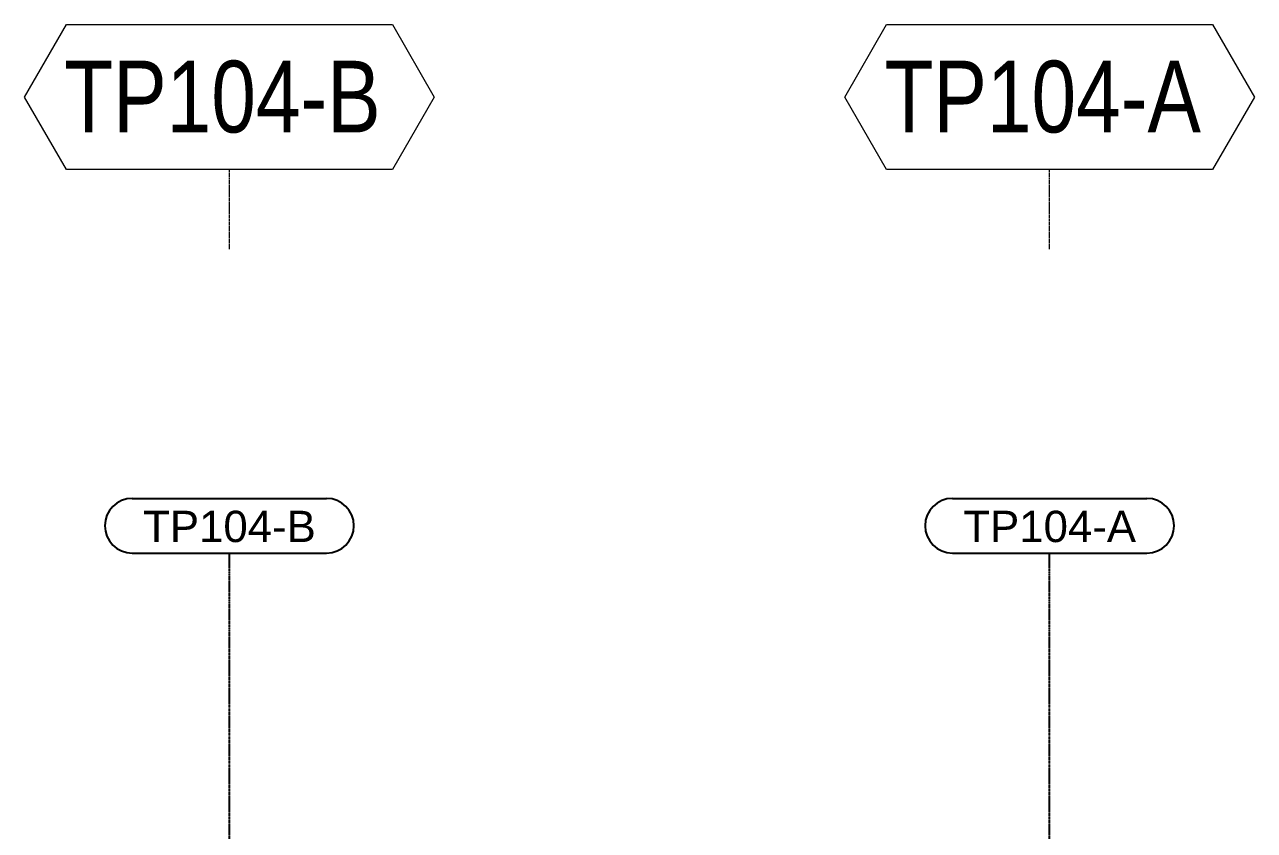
# Model space of a CAD drawing. Header units: millimetres. Extents: x -1319 to 21258, y 10038 to 27532.
# Drawn here: x 13478 to 17976, y 24540 to 27488 of the extents above; entities that cross this region are included whole.
import ezdxf
from ezdxf.enums import TextEntityAlignment as Align

# ---------------------------------------------------------------- set-up
doc = ezdxf.new("R2010")
doc.units = ezdxf.units.MM
doc.linetypes.add('CENTER', pattern=[12.7, 7.9375, -1.5875, 1.5875, -1.5875])
doc.linetypes.add('DXK_LINE_DOT5', pattern=[7.8785, 2.979, -0.9799, 0.9799, -0.9799, 0.9799, -0.9799])
doc.layers.add('10', color=7, linetype='Continuous')
doc.layers.add('2', color=7, linetype='Continuous')
for name, color, linetype, lineweight in [('BOX', 1, 'Continuous', 5), ('CEN', 1, 'CENTER', 9), ('TEXT', 4, 'Continuous', 13)]:
    doc.layers.add(name, color=color, linetype=linetype, lineweight=lineweight)
doc.styles.add('Arial', font='arial.ttf', dxfattribs={"height": 0.2})
doc.styles.add('TEXT_350', font='arial.ttf', dxfattribs={"width": 0.8, "height": 3.5})

# ---------------------------------------------------------------- blocks, each defined once
blk = doc.blocks.new('A$Cfeb8c868')
at = {"layer": '10', "color": 4, "linetype": 'Continuous'}
for p, q in [((8144.4, 2272.7), (8855.6, 2272.7)), ((11144.4, 2272.7), (11855.6, 2272.7)), ((8144.4, 2072.7), (8855.6, 2072.7)), ((11144.4, 2072.7), (11855.6, 2072.7))]:
    blk.add_line(p, q, dxfattribs=at)
for centre, start, end in [((8144.4, 2172.7), 90, 270), ((8855.6, 2172.7), 270, 90), ((11144.4, 2172.7), 90, 270), ((11855.6, 2172.7), 270, 90)]:
    blk.add_arc(centre, 100, start, end, dxfattribs=at)
at = {"layer": '2', "color": 4, "linetype": 'DXK_LINE_DOT5'}
for p, q in [((8500, -10093), (8500, 2072.7)), ((11500, -10093), (11500, 2072.7))]:
    blk.add_line(p, q, dxfattribs=at)
at = {"layer": '10', "color": 4, "linetype": 'Continuous', "style": 'Arial'}
for s, p in [('TP104-B', (8184.4, 2112.7)), ('TP104-A', (11184.4, 2112.7))]:
    blk.add_text(s, height=114.61, dxfattribs=at).set_placement(p)
blk = doc.blocks.new('A$C8184bacf')
at = {"layer": 'BOX', "color": 1, "lineweight": 5}
for p, q in [((7750.9, 3741, 448149754.8), (7903.9, 4006, 448149754.8)), ((7903.9, 4006, 448149754.8), (9096.1, 4006, 448149754.8)), ((9096.1, 4006, 448149754.8), (9249.1, 3741, 448149754.8)), ((10750.9, 3741, 448149754.8), (10903.9, 4006, 448149754.8)), ((10903.9, 4006, 448149754.8), (12096.1, 4006, 448149754.8)), ((12096.1, 4006, 448149754.8), (12249.1, 3741, 448149754.8)), ((7903.9, 3476, 448149754.8), (7750.9, 3741, 448149754.8)), ((9249.1, 3741, 448149754.8), (9096.1, 3476, 448149754.8)), ((10903.9, 3476, 448149754.8), (10750.9, 3741, 448149754.8)), ((12249.1, 3741, 448149754.8), (12096.1, 3476, 448149754.8)), ((9096.1, 3476, 448149754.8), (7903.9, 3476, 448149754.8)), ((12096.1, 3476, 448149754.8), (10903.9, 3476, 448149754.8))]:
    blk.add_line(p, q, dxfattribs=at)
at = {"layer": 'CEN', "color": 1}
for p, q in [((8500, 3184.9, 448149754.8), (8500, 3476, 448149754.8)), ((11500, 3184.9, 448149754.8), (11500, 3476, 448149754.8))]:
    blk.add_line(p, q, dxfattribs=at)
at = {"layer": 'TEXT', "color": 1, "style": 'TEXT_350', "width": 0.8}
for s, p in [('TP104-B', (8474.7, 3742.7, 448149754.8)), ('TP104-A', (11474.7, 3742.7, 448149754.8))]:
    blk.add_text(s, height=262.5, dxfattribs=at).set_placement(p, align=Align.MIDDLE)

msp = doc.modelspace()

# ---------------------------------------------------------------- block references
for name in ['A$C8184bacf', 'A$Cfeb8c868']:
    msp.add_blockref(name, (5726.8, 23482))

doc.saveas('drawing.dxf')
